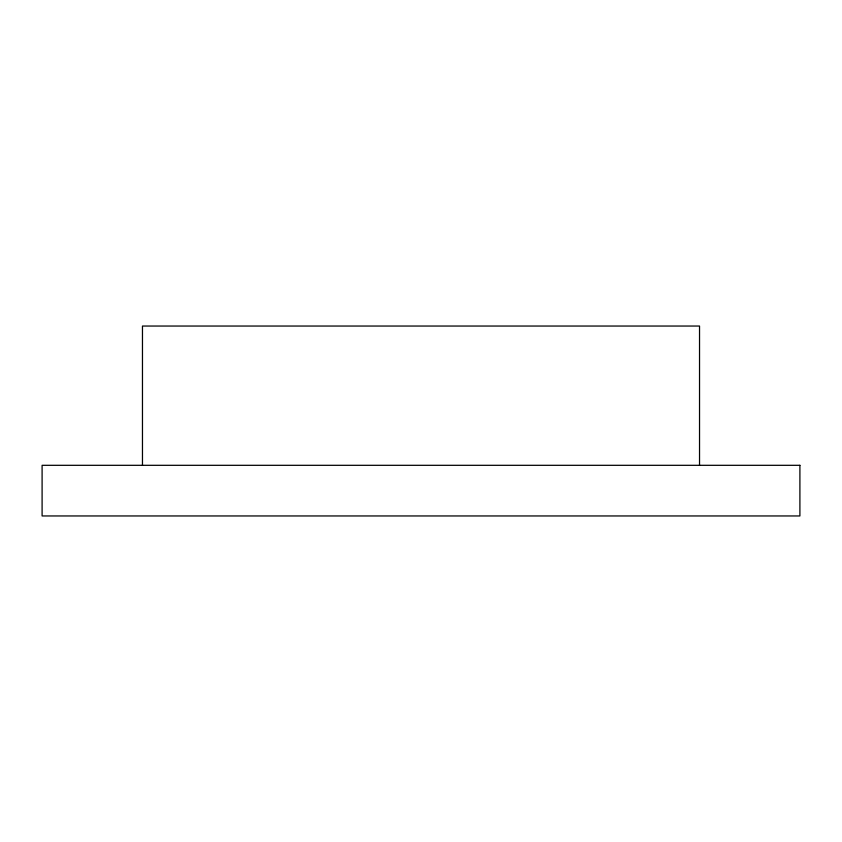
<?xml version="1.0" encoding="UTF-8"?>
<svg xmlns="http://www.w3.org/2000/svg" width="842" height="842" viewBox="0 0 842 842"><rect width="100%" height="100%" fill="white"/><g stroke="black" fill="none" stroke-linecap="round" stroke-linejoin="round"><path stroke-width="1.26" d="M699.534 465.31L699.534 326.043L142.466 326.043L142.466 465.31M799.9 465.31L42.1 465.31L42.1 515.957L799.9 515.957L799.9 465.31"/></g></svg>
